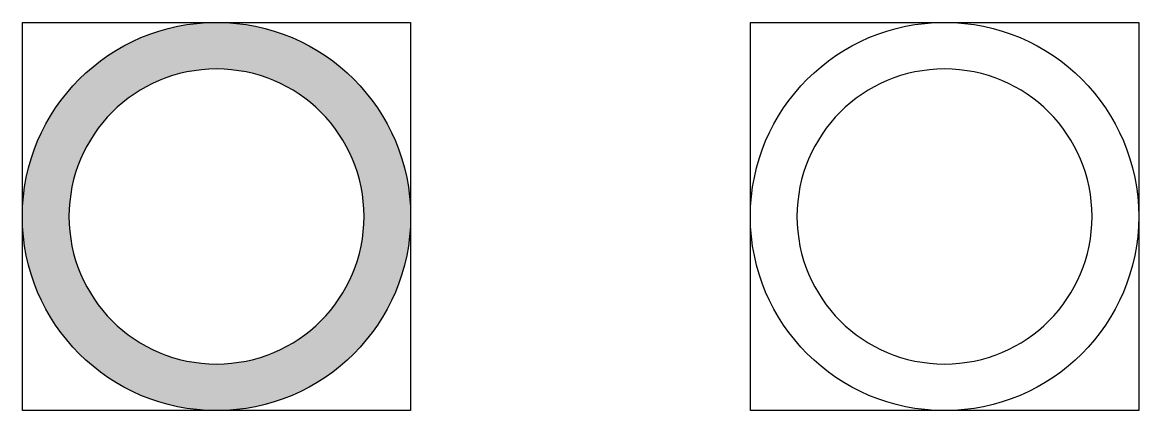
# Model space of a CAD drawing. Extents: x 0 to 2300, y 0 to 800.
import ezdxf

# ---------------------------------------------------------------- set-up
doc = ezdxf.new("R2010")
doc.units = 0
doc.header["$MEASUREMENT"] = 0

msp = doc.modelspace()

# ---------------------------------------------------------------- hatches: boundary and pattern name
at = {"true_color": 0x000000}
h = msp.add_hatch(color=18, dxfattribs=at)
h.paths.add_polyline_path([(0, 0), (0, 800), (800, 800), (800, 0)], flags=17)
h.paths.add_polyline_path([(0, 0), (0, 800), (800, 800), (800, 0)], flags=17)
edge = h.paths.add_edge_path()
edge.add_arc((400, 400), 400, 0, 180, ccw=False)
edge.add_arc((400, 400), 400, -180, 0, ccw=False)
edge = h.paths.add_edge_path(flags=16)
edge.add_arc((400, 400), 304, 180, 360)
edge.add_arc((400, 400), 304, 0, 180)
h = msp.add_hatch(color=1)
edge = h.paths.add_edge_path()
edge.add_arc((400, 400), 400, 0, 180, ccw=False)
edge.add_arc((400, 400), 400, -180, 0, ccw=False)
edge = h.paths.add_edge_path(flags=16)
edge.add_arc((400, 400), 304, 180, 360)
edge.add_arc((400, 400), 304, 0, 180)

# ---------------------------------------------------------------- linework, layer by layer
at = {"color": 1}
for points in [[(0, 400, -1), (800, 400, -1)], [(96, 400, 1), (704, 400, 1)]]:
    msp.add_lwpolyline(points, format="xyb", close=True, dxfattribs=at)
for points in [[(0, 0), (0, 800), (800, 800), (800, 0)], [(1500, 0), (1500, 800), (2300, 800), (2300, 0)]]:
    msp.add_lwpolyline(points, close=True)
for points in [[(1500, 400, -1), (2300, 400, -1)], [(1596, 400, 1), (2204, 400, 1)]]:
    msp.add_lwpolyline(points, format="xyb", close=True)

doc.saveas('drawing.dxf')
